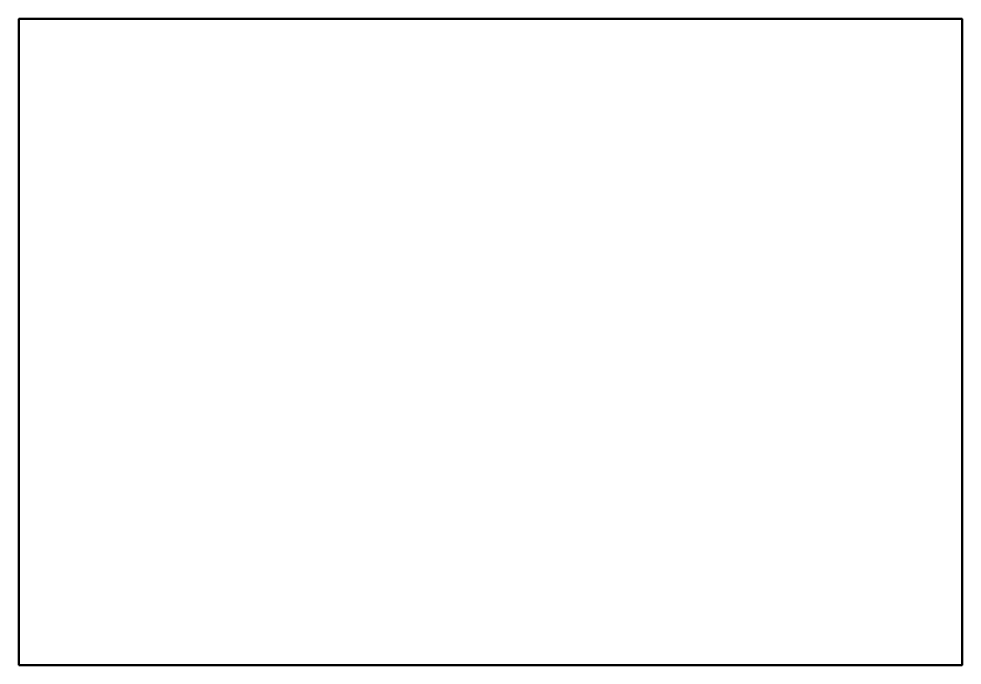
# Paper-space layout 'A4H' of a CAD drawing. Header units: millimetres. Extents: x 7 to 284, y 7 to 197.
import ezdxf

# ---------------------------------------------------------------- set-up
doc = ezdxf.new("R2010")
doc.units = ezdxf.units.MM
doc.header["$LTSCALE"] = 0.5
doc.layers.add('BOX', color=5, linetype='Continuous', lineweight=50)

psp = doc.layouts.new('A4H')

# ---------------------------------------------------------------- linework, layer by layer
at = {"layer": 'BOX'}
psp.add_lwpolyline([(6.84, 6.82), (283.88, 6.82), (283.88, 196.78), (6.84, 196.78)], close=True, dxfattribs=at)

doc.saveas('drawing.dxf')
